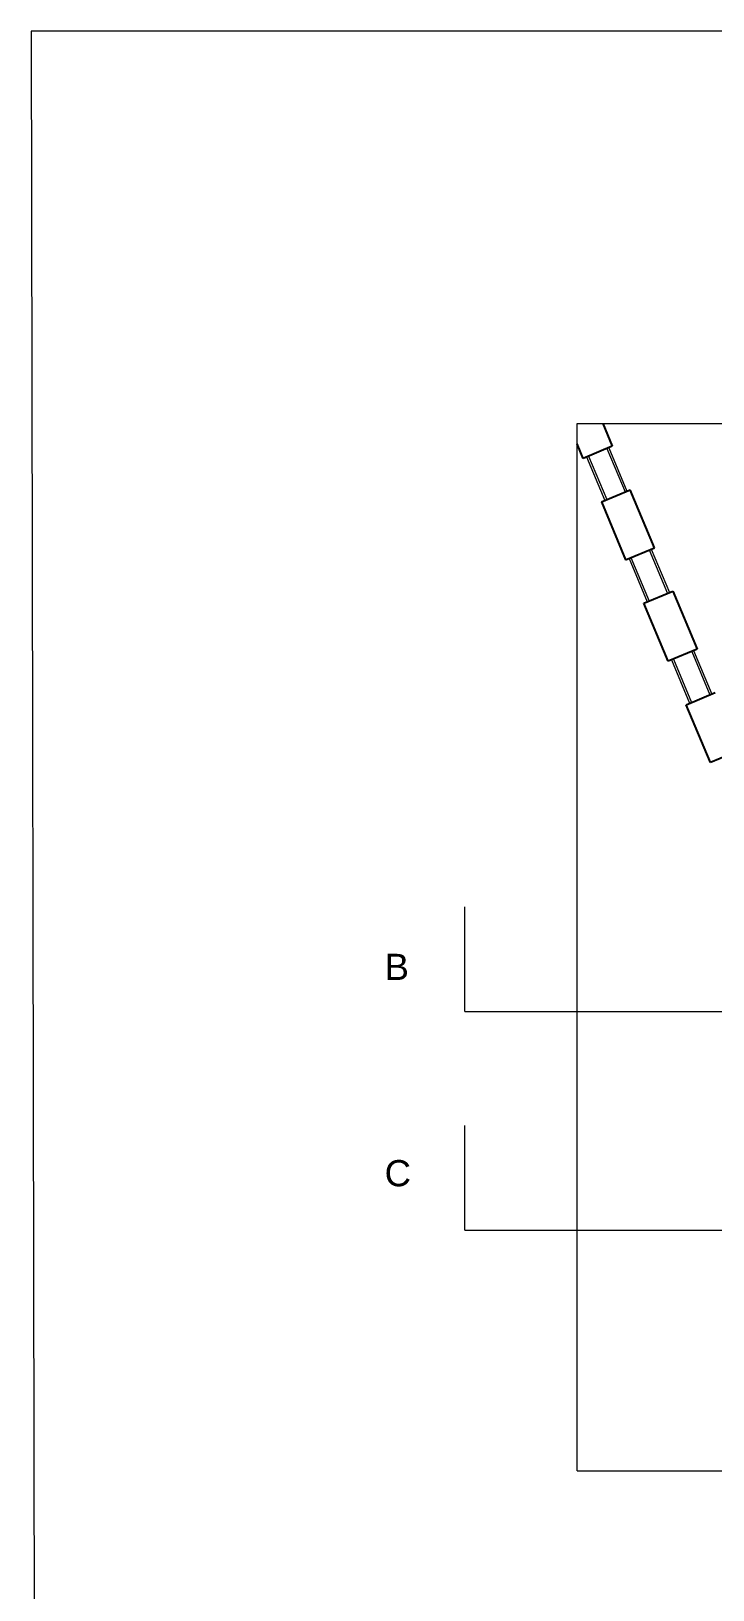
# Model space of a CAD drawing. Header units: millimetres. Extents: x 19901 to 56688, y 13732 to 29551.
# Drawn here: x 36622 to 37925, y 26574 to 29551 of the extents above; entities that cross this region are included whole.
import ezdxf

# ---------------------------------------------------------------- set-up
doc = ezdxf.new("R2010")
doc.units = ezdxf.units.MM
doc.layers.get('0').update_dxf_attribs({"lineweight": 18})
for name, color, linetype, lineweight in [('curve di livello', 6, 'Continuous', 9), ('MURO', 1, 'Continuous', 25), ('SEZIONI_medie_small_section', 2, 'Continuous', 9), ('vetro', 140, 'Continuous', 15), ('Wall', 7, 'Continuous', 20)]:
    doc.layers.add(name, color=color, linetype=linetype, lineweight=lineweight)
doc.styles.get("Standard").update_dxf_attribs({"font": 'arial.ttf'})

msp = doc.modelspace()

# ---------------------------------------------------------------- linework, layer by layer
for p, q in [((37665.8, 26801.1), (37665.8, 28801.1)), ((37665.8, 28801.1), (39672.2, 28801.1)), ((37665.8, 26801.1), (38558.8, 26801.1))]:
    msp.add_line(p, q)
at = {"layer": 'curve di livello'}
for p, q in [((56688.2, 29550.7), (36622.4, 29550.7)), ((36622.4, 29550.7), (36639.9, 19741.2))]:
    msp.add_line(p, q, dxfattribs=at)
at = {"layer": 'MURO'}
for p, q in [((37714.7, 28801.1), (37732.7, 28757.9)), ((37677.4, 28734.7), (37665.8, 28762.4)), ((37732.7, 28757.9), (37677.4, 28734.7)), ((37712.2, 28651.7), (37767.5, 28674.8)), ((37813.9, 28564.2), (37767.5, 28674.8)), ((37712.2, 28651.7), (37758.5, 28541)), ((37758.5, 28541), (37813.9, 28564.2)), ((37793.3, 28458), (37848.6, 28481.1)), ((37848.6, 28481.1), (37895, 28370.4)), ((37839.6, 28347.3), (37793.3, 28458)), ((37895, 28370.4), (37839.6, 28347.3)), ((37874.4, 28264.3), (37929.7, 28287.4)), ((37920.7, 28153.6), (37874.4, 28264.3)), ((37976.1, 28176.7), (37920.7, 28153.6))]:
    msp.add_line(p, q, dxfattribs=at)
at = {"layer": 'SEZIONI_medie_small_section'}
for p, q in [((37451.2, 27678.4), (37451.2, 27878.4)), ((37451.2, 27678.4), (39886.4, 27678.4)), ((37451.2, 27260.7), (37451.2, 27460.7)), ((37451.2, 27260.7), (39886.4, 27260.7))]:
    msp.add_line(p, q, dxfattribs=at)
at = {"layer": 'vetro'}
for p, q in [((37683.9, 28737.4), (37718.6, 28654.4)), ((37687.6, 28738.9), (37722.3, 28655.9)), ((37722.6, 28753.6), (37757.4, 28670.6)), ((37726.3, 28755.2), (37761.1, 28672.1)), ((37803.7, 28559.9), (37838.5, 28476.9)), ((37807.4, 28561.4), (37842.2, 28478.4)), ((37765, 28543.7), (37799.7, 28460.7)), ((37768.7, 28545.2), (37803.4, 28462.2)), ((37846.1, 28350), (37880.8, 28267)), ((37849.8, 28351.5), (37884.5, 28268.5)), ((37884.8, 28366.2), (37919.6, 28283.2)), ((37888.5, 28367.7), (37923.3, 28284.7))]:
    msp.add_line(p, q, dxfattribs=at)

# ---------------------------------------------------------------- texts
at = {"layer": 'Wall', "char_height": 50, "attachment_point": 1}
for s, insert in [('B', (37297.9, 27788.5)), ('C', (37297.9, 27394.5))]:
    msp.add_mtext_dynamic_manual_height_columns(s, width=228.068, gutter_width=12.5, heights=[0], dxfattribs=dict(at, insert=insert))

doc.saveas('drawing.dxf')
